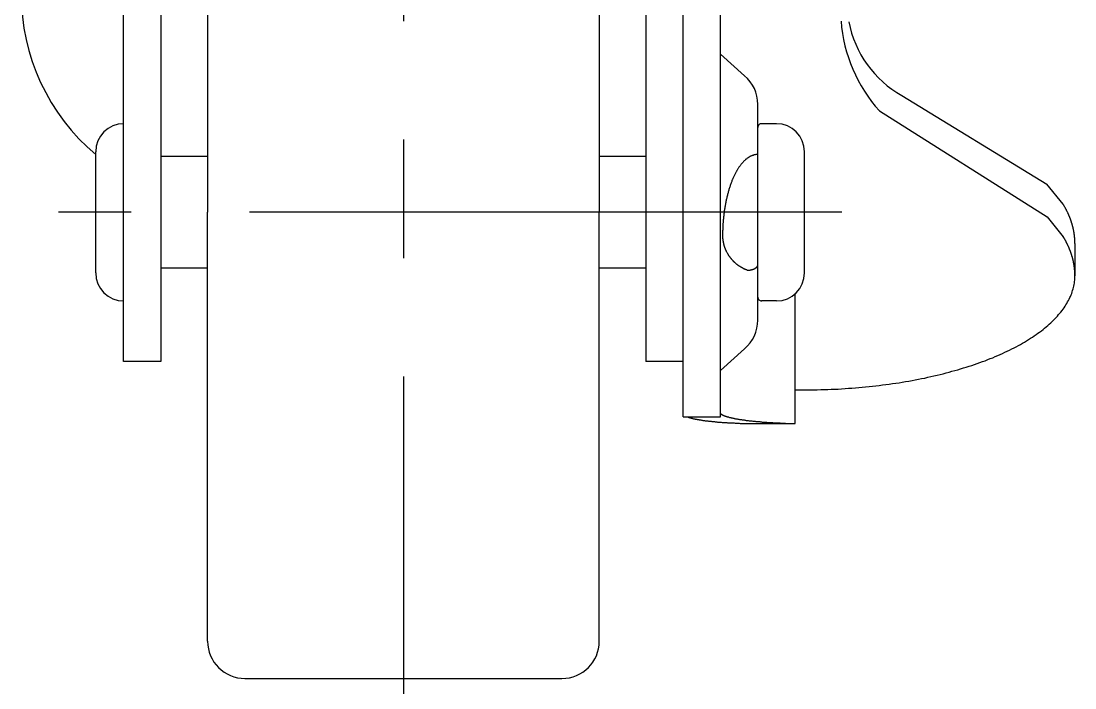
# Model space of a CAD drawing. Extents: x -117 to 48, y -60 to 150.
# Drawn here: x -114.5 to -58, y -25.5 to 10.3 of the extents above; entities that cross this region are included whole.
import ezdxf

# ---------------------------------------------------------------- set-up
doc = ezdxf.new("R2010")
doc.units = 0
doc.linetypes.add('CENTER', pattern=[50.8, 31.75, -6.35, 6.35, -6.35])
doc.layers.get('0').update_dxf_attribs({"linetype": 'CONTINUOUS'})
doc.layers.add('CENTER', color=1, linetype='CENTER')

msp = doc.modelspace()

# ---------------------------------------------------------------- linework, layer by layer
at = {"color": 7, "linetype": 'CONTINUOUS'}
for p, q in [((-109, -8), (-109, 27.84)), ((-107, 27.84), (-107, -8)), ((-79, -10.961), (-79, 27.84)), ((-104.5, 23), (-104.5, 0)), ((-83.5, 23), (-83.5, 0)), ((-77, -10.961), (-77, 20.209)), ((-81, 13.845), (-81, -8)), ((-77, 8.484), (-75.714, 7.322)), ((-67.272, 6.256), (-59.51, 1.502)), ((-75, 3.1), (-75, 5.79)), ((-68.481, 5.433), (-59.491, -0.248)), ((-74, 4.75), (-74.8, 4.75)), ((-110.5, -3.25), (-110.5, 3.25)), ((-104.5, 3), (-107, 3)), ((-81, 3), (-83.5, 3)), ((-75, -5.785), (-75, 3.1)), ((-72.5, -3.25), (-72.5, 3.25)), ((-77, -2.135), (-77, 2.135)), ((-58.632, 0.435), (-59.51, 1.502)), ((-104.5, -22.997), (-104.5, 0)), ((-83.5, -22.997), (-83.5, 0)), ((-59.491, -0.248), (-58.623, -1.315)), ((-58, -1.668), (-58, -3.4)), ((-104.5, -3), (-107, -3)), ((-81, -3), (-83.5, -3)), ((-73, -11.323), (-73, -4.368)), ((-74, -4.75), (-74.8, -4.75)), ((-77, -8.485), (-75.714, -7.318)), ((-107, -8), (-109, -8)), ((-79, -8), (-81, -8)), ((-79, -8), (-81, -8)), ((-79, -10.961), (-77, -10.961)), ((-75, -11.323), (-73, -11.323)), ((-102.5, -24.997), (-85.5, -24.997))]:
    msp.add_line(p, q, dxfattribs=at)
for points in [[(-75, 3.095, 0), (-75.023, 3.095, 0), (-75.047, 3.095, 0), (-75.07, 3.095, 0), (-75.093, 3.095, 0), (-75.116, 3.095, 0), (-75.139, 3.085, 0), (-75.163, 3.085, 0), (-75.186, 3.075, 0), (-75.209, 3.075, 0), (-75.232, 3.065, 0), (-75.255, 3.055, 0), (-75.278, 3.055, 0), (-75.301, 3.045, 0), (-75.324, 3.035, 0), (-75.346, 3.025, 0), (-75.369, 3.015, 0), (-75.392, 3.005, 0), (-75.415, 2.995, 0), (-75.437, 2.985, 0), (-75.46, 2.965, 0), (-75.482, 2.955, 0), (-75.505, 2.945, 0), (-75.527, 2.925, 0), (-75.549, 2.905, 0), (-75.572, 2.895, 0), (-75.594, 2.875, 0), (-75.616, 2.855, 0), (-75.638, 2.845, 0), (-75.659, 2.825, 0), (-75.681, 2.805, 0), (-75.703, 2.785, 0), (-75.724, 2.765, 0), (-75.746, 2.745, 0), (-75.767, 2.725, 0), (-75.788, 2.695, 0), (-75.809, 2.675, 0), (-75.83, 2.655, 0), (-75.851, 2.625, 0), (-75.871, 2.605, 0), (-75.892, 2.575, 0), (-75.912, 2.555, 0), (-75.933, 2.525, 0), (-75.953, 2.495, 0), (-75.973, 2.475, 0), (-75.993, 2.445, 0), (-76.012, 2.415, 0), (-76.032, 2.385, 0), (-76.051, 2.355, 0), (-76.07, 2.325, 0), (-76.09, 2.295, 0), (-76.108, 2.265, 0), (-76.127, 2.235, 0), (-76.146, 2.195, 0), (-76.164, 2.165, 0), (-76.182, 2.135, 0), (-76.2, 2.095, 0), (-76.218, 2.065, 0), (-76.236, 2.025, 0), (-76.253, 1.995, 0), (-76.271, 1.955, 0), (-76.288, 1.925, 0), (-76.305, 1.885, 0), (-76.321, 1.845, 0), (-76.338, 1.805, 0), (-76.354, 1.765, 0), (-76.37, 1.735, 0), (-76.386, 1.695, 0), (-76.402, 1.655, 0), (-76.417, 1.615, 0), (-76.433, 1.575, 0), (-76.448, 1.525, 0), (-76.463, 1.485, 0), (-76.477, 1.445, 0), (-76.492, 1.405, 0), (-76.506, 1.365, 0), (-76.52, 1.315, 0), (-76.533, 1.275, 0), (-76.547, 1.225, 0), (-76.56, 1.185, 0), (-76.573, 1.135, 0), (-76.586, 1.095, 0), (-76.599, 1.045, 0), (-76.611, 1.005, 0), (-76.623, 0.955, 0), (-76.635, 0.915, 0), (-76.646, 0.865, 0), (-76.658, 0.815, 0), (-76.669, 0.765, 0), (-76.679, 0.725, 0), (-76.69, 0.675, 0), (-76.7, 0.625, 0), (-76.71, 0.575, 0), (-76.72, 0.525, 0), (-76.73, 0.475, 0), (-76.739, 0.425, 0), (-76.748, 0.375, 0), (-76.757, 0.325, 0), (-76.765, 0.275, 0), (-76.773, 0.225, 0), (-76.781, 0.175, 0), (-76.789, 0.125, 0), (-76.797, 0.075, 0), (-76.804, 0.025, 0), (-76.811, -0.035, 0), (-76.817, -0.085, 0), (-76.824, -0.135, 0), (-76.83, -0.185, 0), (-76.835, -0.235, 0), (-76.841, -0.295, 0), (-76.846, -0.345, 0), (-76.851, -0.395, 0), (-76.856, -0.445, 0), (-76.86, -0.505, 0), (-76.864, -0.555, 0), (-76.868, -0.605, 0), (-76.872, -0.665, 0), (-76.875, -0.715, 0), (-76.878, -0.775, 0), (-76.881, -0.825, 0), (-76.883, -0.875, 0), (-76.885, -0.935, 0), (-76.887, -0.985, 0), (-76.888, -1.035, 0), (-76.89, -1.095, 0), (-76.891, -1.145, 0), (-76.891, -1.205, 0), (-76.892, -1.255, 0), (-76.892, -1.315, 0)], [(-58, -1.665, 0), (-58, -1.655, 0), (-58, -1.635, 0), (-58.001, -1.615, 0), (-58.001, -1.605, 0), (-58.001, -1.585, 0), (-58.002, -1.565, 0), (-58.002, -1.555, 0), (-58.003, -1.535, 0), (-58.003, -1.515, 0), (-58.004, -1.505, 0), (-58.005, -1.485, 0), (-58.006, -1.465, 0), (-58.007, -1.455, 0), (-58.008, -1.435, 0), (-58.009, -1.415, 0), (-58.01, -1.405, 0), (-58.011, -1.385, 0), (-58.013, -1.365, 0), (-58.014, -1.355, 0), (-58.016, -1.335, 0), (-58.017, -1.315, 0), (-58.019, -1.295, 0), (-58.021, -1.285, 0), (-58.023, -1.265, 0), (-58.025, -1.245, 0), (-58.027, -1.235, 0), (-58.029, -1.215, 0), (-58.031, -1.195, 0), (-58.033, -1.185, 0), (-58.035, -1.165, 0), (-58.038, -1.145, 0), (-58.04, -1.135, 0), (-58.043, -1.115, 0), (-58.045, -1.095, 0), (-58.048, -1.085, 0), (-58.051, -1.065, 0), (-58.054, -1.045, 0), (-58.056, -1.035, 0), (-58.059, -1.015, 0), (-58.062, -0.995, 0), (-58.066, -0.985, 0), (-58.069, -0.965, 0), (-58.072, -0.945, 0), (-58.076, -0.935, 0), (-58.079, -0.915, 0), (-58.083, -0.895, 0), (-58.086, -0.885, 0), (-58.09, -0.865, 0), (-58.094, -0.845, 0), (-58.097, -0.835, 0), (-58.101, -0.815, 0), (-58.105, -0.805, 0), (-58.109, -0.785, 0), (-58.114, -0.765, 0), (-58.118, -0.755, 0), (-58.122, -0.735, 0), (-58.127, -0.715, 0), (-58.131, -0.705, 0), (-58.136, -0.685, 0), (-58.14, -0.665, 0), (-58.145, -0.655, 0), (-58.15, -0.635, 0), (-58.154, -0.615, 0), (-58.159, -0.605, 0), (-58.164, -0.585, 0), (-58.169, -0.565, 0), (-58.175, -0.555, 0), (-58.18, -0.535, 0), (-58.185, -0.515, 0), (-58.191, -0.505, 0), (-58.196, -0.485, 0), (-58.202, -0.475, 0), (-58.207, -0.455, 0), (-58.213, -0.435, 0), (-58.219, -0.425, 0), (-58.224, -0.405, 0), (-58.23, -0.385, 0), (-58.236, -0.375, 0), (-58.242, -0.355, 0), (-58.249, -0.335, 0), (-58.255, -0.325, 0), (-58.261, -0.305, 0), (-58.267, -0.295, 0), (-58.274, -0.275, 0), (-58.28, -0.255, 0), (-58.287, -0.245, 0), (-58.294, -0.225, 0), (-58.3, -0.205, 0), (-58.307, -0.195, 0), (-58.314, -0.175, 0), (-58.321, -0.165, 0), (-58.328, -0.145, 0), (-58.335, -0.125, 0), (-58.343, -0.115, 0), (-58.35, -0.095, 0), (-58.357, -0.075, 0), (-58.365, -0.065, 0), (-58.372, -0.045, 0), (-58.38, -0.035, 0), (-58.387, -0.015, 0), (-58.395, 0.005, 0), (-58.403, 0.015, 0), (-58.411, 0.035, 0), (-58.419, 0.045, 0), (-58.427, 0.065, 0), (-58.435, 0.085, 0), (-58.443, 0.095, 0), (-58.451, 0.115, 0), (-58.46, 0.125, 0), (-58.468, 0.145, 0), (-58.477, 0.165, 0), (-58.485, 0.175, 0), (-58.494, 0.195, 0), (-58.502, 0.205, 0), (-58.511, 0.225, 0), (-58.52, 0.245, 0), (-58.529, 0.255, 0), (-58.538, 0.275, 0), (-58.547, 0.285, 0), (-58.556, 0.305, 0), (-58.565, 0.325, 0), (-58.575, 0.335, 0), (-58.584, 0.355, 0), (-58.593, 0.365, 0), (-58.603, 0.385, 0), (-58.613, 0.395, 0), (-58.622, 0.415, 0), (-58.632, 0.435, 0)], [(-76.893, -1.275, 0), (-76.893, -1.285, 0), (-76.892, -1.305, 0), (-76.891, -1.325, 0), (-76.89, -1.345, 0), (-76.889, -1.365, 0), (-76.888, -1.385, 0), (-76.886, -1.405, 0), (-76.884, -1.425, 0), (-76.882, -1.445, 0), (-76.88, -1.455, 0), (-76.878, -1.475, 0), (-76.875, -1.495, 0), (-76.872, -1.515, 0), (-76.869, -1.535, 0), (-76.866, -1.555, 0), (-76.863, -1.575, 0), (-76.859, -1.595, 0), (-76.856, -1.605, 0), (-76.852, -1.625, 0), (-76.848, -1.645, 0), (-76.844, -1.665, 0), (-76.839, -1.685, 0), (-76.835, -1.705, 0), (-76.83, -1.725, 0), (-76.825, -1.735, 0), (-76.82, -1.755, 0), (-76.815, -1.775, 0), (-76.809, -1.795, 0), (-76.803, -1.815, 0), (-76.798, -1.825, 0), (-76.792, -1.845, 0), (-76.785, -1.865, 0), (-76.779, -1.885, 0), (-76.772, -1.905, 0), (-76.766, -1.925, 0), (-76.759, -1.935, 0), (-76.752, -1.955, 0), (-76.744, -1.975, 0), (-76.737, -1.995, 0), (-76.729, -2.005, 0), (-76.722, -2.025, 0), (-76.714, -2.045, 0), (-76.706, -2.065, 0), (-76.697, -2.075, 0), (-76.689, -2.095, 0), (-76.68, -2.115, 0), (-76.671, -2.125, 0), (-76.663, -2.145, 0), (-76.653, -2.165, 0), (-76.644, -2.185, 0), (-76.635, -2.195, 0), (-76.625, -2.215, 0), (-76.615, -2.235, 0), (-76.605, -2.245, 0), (-76.595, -2.265, 0), (-76.585, -2.275, 0), (-76.575, -2.295, 0), (-76.564, -2.315, 0), (-76.553, -2.325, 0), (-76.543, -2.345, 0), (-76.531, -2.355, 0), (-76.52, -2.375, 0), (-76.509, -2.395, 0), (-76.498, -2.405, 0), (-76.486, -2.425, 0), (-76.474, -2.435, 0), (-76.462, -2.455, 0), (-76.45, -2.465, 0), (-76.438, -2.485, 0), (-76.426, -2.495, 0), (-76.413, -2.515, 0), (-76.4, -2.525, 0), (-76.388, -2.535, 0), (-76.375, -2.555, 0), (-76.362, -2.565, 0), (-76.349, -2.585, 0), (-76.335, -2.595, 0), (-76.322, -2.615, 0), (-76.308, -2.625, 0), (-76.295, -2.635, 0), (-76.281, -2.655, 0), (-76.267, -2.665, 0), (-76.253, -2.675, 0), (-76.238, -2.695, 0), (-76.224, -2.705, 0), (-76.21, -2.715, 0), (-76.195, -2.725, 0), (-76.18, -2.745, 0), (-76.166, -2.755, 0), (-76.151, -2.765, 0), (-76.136, -2.775, 0), (-76.12, -2.785, 0), (-76.105, -2.805, 0), (-76.09, -2.815, 0), (-76.074, -2.825, 0), (-76.059, -2.835, 0), (-76.043, -2.845, 0), (-76.027, -2.855, 0), (-76.011, -2.865, 0), (-75.995, -2.875, 0), (-75.979, -2.885, 0), (-75.963, -2.895, 0), (-75.947, -2.905, 0), (-75.93, -2.915, 0), (-75.914, -2.925, 0), (-75.897, -2.935, 0), (-75.881, -2.945, 0), (-75.864, -2.955, 0), (-75.847, -2.965, 0), (-75.83, -2.975, 0), (-75.813, -2.985, 0), (-75.796, -2.995, 0), (-75.779, -3.005, 0), (-75.762, -3.015, 0), (-75.744, -3.015, 0), (-75.727, -3.025, 0), (-75.71, -3.035, 0), (-75.692, -3.045, 0), (-75.674, -3.055, 0), (-75.657, -3.055, 0), (-75.639, -3.065, 0), (-75.621, -3.075, 0), (-75.603, -3.075, 0), (-75.586, -3.085, 0), (-75.568, -3.095, 0), (-75.55, -3.095, 0), (-75.531, -3.105, 0), (-75.513, -3.115, 0)], [(-58, -3.405, 0), (-58, -3.385, 0), (-58, -3.365, 0), (-58.001, -3.355, 0), (-58.001, -3.335, 0), (-58.001, -3.315, 0), (-58.002, -3.305, 0), (-58.002, -3.285, 0), (-58.003, -3.265, 0), (-58.003, -3.255, 0), (-58.004, -3.235, 0), (-58.005, -3.215, 0), (-58.006, -3.205, 0), (-58.007, -3.185, 0), (-58.008, -3.165, 0), (-58.009, -3.155, 0), (-58.01, -3.135, 0), (-58.011, -3.115, 0), (-58.013, -3.105, 0), (-58.014, -3.085, 0), (-58.016, -3.065, 0), (-58.017, -3.055, 0), (-58.019, -3.035, 0), (-58.021, -3.015, 0), (-58.022, -3.005, 0), (-58.024, -2.985, 0), (-58.026, -2.965, 0), (-58.028, -2.955, 0), (-58.03, -2.935, 0), (-58.033, -2.915, 0), (-58.035, -2.905, 0), (-58.037, -2.885, 0), (-58.04, -2.865, 0), (-58.042, -2.855, 0), (-58.045, -2.835, 0), (-58.047, -2.815, 0), (-58.05, -2.805, 0), (-58.053, -2.785, 0), (-58.056, -2.765, 0), (-58.059, -2.755, 0), (-58.062, -2.735, 0), (-58.065, -2.715, 0), (-58.068, -2.705, 0), (-58.071, -2.685, 0), (-58.074, -2.675, 0), (-58.078, -2.655, 0), (-58.081, -2.635, 0), (-58.085, -2.625, 0), (-58.089, -2.605, 0), (-58.092, -2.585, 0), (-58.096, -2.575, 0), (-58.1, -2.555, 0), (-58.104, -2.535, 0), (-58.108, -2.525, 0), (-58.112, -2.505, 0), (-58.116, -2.485, 0), (-58.12, -2.475, 0), (-58.125, -2.455, 0), (-58.129, -2.435, 0), (-58.134, -2.425, 0), (-58.138, -2.405, 0), (-58.143, -2.395, 0), (-58.148, -2.375, 0), (-58.152, -2.355, 0), (-58.157, -2.345, 0), (-58.162, -2.325, 0), (-58.167, -2.305, 0), (-58.172, -2.295, 0), (-58.177, -2.275, 0), (-58.183, -2.255, 0), (-58.188, -2.245, 0), (-58.193, -2.225, 0), (-58.199, -2.215, 0), (-58.204, -2.195, 0), (-58.21, -2.175, 0), (-58.216, -2.165, 0), (-58.221, -2.145, 0), (-58.227, -2.125, 0), (-58.233, -2.115, 0), (-58.239, -2.095, 0), (-58.245, -2.085, 0), (-58.251, -2.065, 0), (-58.257, -2.045, 0), (-58.264, -2.035, 0), (-58.27, -2.015, 0), (-58.277, -1.995, 0), (-58.283, -1.985, 0), (-58.29, -1.965, 0), (-58.296, -1.955, 0), (-58.303, -1.935, 0), (-58.31, -1.915, 0), (-58.317, -1.905, 0), (-58.324, -1.885, 0), (-58.331, -1.875, 0), (-58.338, -1.855, 0), (-58.345, -1.835, 0), (-58.352, -1.825, 0), (-58.36, -1.805, 0), (-58.367, -1.795, 0), (-58.374, -1.775, 0), (-58.382, -1.755, 0), (-58.39, -1.745, 0), (-58.397, -1.725, 0), (-58.405, -1.715, 0), (-58.413, -1.695, 0), (-58.421, -1.675, 0), (-58.429, -1.665, 0), (-58.437, -1.645, 0), (-58.445, -1.635, 0), (-58.453, -1.615, 0), (-58.461, -1.595, 0), (-58.47, -1.585, 0), (-58.478, -1.565, 0), (-58.487, -1.555, 0), (-58.495, -1.535, 0), (-58.504, -1.515, 0), (-58.513, -1.505, 0), (-58.522, -1.485, 0), (-58.53, -1.475, 0), (-58.539, -1.455, 0), (-58.548, -1.445, 0), (-58.557, -1.425, 0), (-58.567, -1.405, 0), (-58.576, -1.395, 0), (-58.585, -1.375, 0), (-58.595, -1.365, 0), (-58.604, -1.345, 0), (-58.614, -1.335, 0), (-58.623, -1.315, 0)], [(-75.553, -3.105, 0), (-75.546, -3.105, 0), (-75.539, -3.105, 0), (-75.533, -3.105, 0), (-75.526, -3.105, 0), (-75.519, -3.095, 0), (-75.512, -3.095, 0), (-75.506, -3.095, 0), (-75.499, -3.095, 0), (-75.492, -3.095, 0), (-75.485, -3.095, 0), (-75.479, -3.095, 0), (-75.472, -3.095, 0), (-75.465, -3.095, 0), (-75.459, -3.095, 0), (-75.452, -3.095, 0), (-75.445, -3.095, 0), (-75.439, -3.095, 0), (-75.432, -3.095, 0), (-75.425, -3.095, 0), (-75.419, -3.095, 0), (-75.412, -3.095, 0), (-75.406, -3.095, 0), (-75.399, -3.085, 0), (-75.393, -3.085, 0), (-75.386, -3.085, 0), (-75.38, -3.085, 0), (-75.373, -3.085, 0), (-75.367, -3.085, 0), (-75.361, -3.085, 0), (-75.354, -3.085, 0), (-75.348, -3.085, 0), (-75.342, -3.075, 0), (-75.336, -3.075, 0), (-75.329, -3.075, 0), (-75.323, -3.075, 0), (-75.317, -3.075, 0), (-75.311, -3.075, 0), (-75.305, -3.075, 0), (-75.299, -3.065, 0), (-75.293, -3.065, 0), (-75.287, -3.065, 0), (-75.281, -3.065, 0), (-75.275, -3.065, 0), (-75.269, -3.055, 0), (-75.263, -3.055, 0), (-75.258, -3.055, 0), (-75.252, -3.055, 0), (-75.246, -3.055, 0), (-75.241, -3.055, 0), (-75.235, -3.045, 0), (-75.23, -3.045, 0), (-75.224, -3.045, 0), (-75.219, -3.045, 0), (-75.213, -3.035, 0), (-75.208, -3.035, 0), (-75.203, -3.035, 0), (-75.197, -3.035, 0), (-75.192, -3.035, 0), (-75.187, -3.025, 0), (-75.182, -3.025, 0), (-75.177, -3.025, 0), (-75.172, -3.025, 0), (-75.167, -3.015, 0), (-75.162, -3.015, 0), (-75.158, -3.015, 0), (-75.153, -3.015, 0), (-75.148, -3.005, 0), (-75.144, -3.005, 0), (-75.139, -3.005, 0), (-75.135, -3.005, 0), (-75.13, -2.995, 0), (-75.126, -2.995, 0), (-75.122, -2.995, 0), (-75.117, -2.985, 0), (-75.113, -2.985, 0), (-75.109, -2.985, 0), (-75.105, -2.985, 0), (-75.101, -2.975, 0), (-75.097, -2.975, 0), (-75.094, -2.975, 0), (-75.09, -2.965, 0), (-75.086, -2.965, 0), (-75.083, -2.965, 0), (-75.079, -2.965, 0), (-75.076, -2.955, 0), (-75.072, -2.955, 0), (-75.069, -2.955, 0), (-75.066, -2.945, 0), (-75.062, -2.945, 0), (-75.059, -2.945, 0), (-75.056, -2.935, 0), (-75.053, -2.935, 0), (-75.051, -2.935, 0), (-75.048, -2.925, 0), (-75.045, -2.925, 0), (-75.042, -2.925, 0), (-75.04, -2.915, 0), (-75.037, -2.915, 0), (-75.035, -2.915, 0), (-75.033, -2.905, 0), (-75.03, -2.905, 0), (-75.028, -2.905, 0), (-75.026, -2.895, 0), (-75.024, -2.895, 0), (-75.022, -2.895, 0), (-75.02, -2.885, 0), (-75.019, -2.885, 0), (-75.017, -2.885, 0), (-75.015, -2.875, 0), (-75.014, -2.875, 0), (-75.012, -2.875, 0), (-75.011, -2.865, 0), (-75.01, -2.865, 0), (-75.008, -2.855, 0), (-75.007, -2.855, 0), (-75.006, -2.855, 0), (-75.005, -2.845, 0), (-75.004, -2.845, 0), (-75.004, -2.845, 0), (-75.003, -2.835, 0), (-75.002, -2.835, 0), (-75.002, -2.835, 0), (-75.001, -2.825, 0), (-75.001, -2.825, 0), (-75.001, -2.825, 0), (-75, -2.815, 0), (-75, -2.815, 0), (-75, -2.805, 0)], [(-73, -9.515, 0), (-72.934, -9.515, 0), (-72.747, -9.515, 0), (-72.56, -9.515, 0), (-72.373, -9.515, 0), (-72.186, -9.515, 0), (-71.999, -9.515, 0), (-71.812, -9.515, 0), (-71.625, -9.505, 0), (-71.438, -9.505, 0), (-71.251, -9.495, 0), (-71.065, -9.485, 0), (-70.879, -9.485, 0), (-70.693, -9.475, 0), (-70.507, -9.465, 0), (-70.322, -9.445, 0), (-70.137, -9.435, 0), (-69.953, -9.425, 0), (-69.769, -9.405, 0), (-69.585, -9.395, 0), (-69.402, -9.375, 0), (-69.219, -9.365, 0), (-69.037, -9.345, 0), (-68.856, -9.325, 0), (-68.675, -9.305, 0), (-68.495, -9.285, 0), (-68.315, -9.255, 0), (-68.136, -9.235, 0), (-67.958, -9.215, 0), (-67.781, -9.185, 0), (-67.604, -9.155, 0), (-67.428, -9.135, 0), (-67.254, -9.105, 0), (-67.08, -9.075, 0), (-66.906, -9.045, 0), (-66.734, -9.015, 0), (-66.563, -8.985, 0), (-66.393, -8.945, 0), (-66.223, -8.915, 0), (-66.055, -8.885, 0), (-65.888, -8.845, 0), (-65.722, -8.805, 0), (-65.557, -8.775, 0), (-65.393, -8.735, 0), (-65.231, -8.695, 0), (-65.069, -8.655, 0), (-64.909, -8.615, 0), (-64.75, -8.575, 0), (-64.593, -8.525, 0), (-64.437, -8.485, 0), (-64.282, -8.445, 0), (-64.128, -8.395, 0), (-63.976, -8.345, 0), (-63.825, -8.305, 0), (-63.676, -8.255, 0), (-63.528, -8.205, 0), (-63.382, -8.155, 0), (-63.237, -8.105, 0), (-63.094, -8.055, 0), (-62.952, -8.005, 0), (-62.812, -7.955, 0), (-62.674, -7.895, 0), (-62.537, -7.845, 0), (-62.402, -7.795, 0), (-62.268, -7.735, 0), (-62.137, -7.675, 0), (-62.007, -7.625, 0), (-61.878, -7.565, 0), (-61.752, -7.505, 0), (-61.627, -7.445, 0), (-61.504, -7.385, 0), (-61.383, -7.325, 0), (-61.264, -7.265, 0), (-61.146, -7.205, 0), (-61.031, -7.145, 0), (-60.917, -7.085, 0), (-60.806, -7.015, 0), (-60.696, -6.955, 0), (-60.588, -6.885, 0), (-60.483, -6.825, 0), (-60.379, -6.755, 0), (-60.277, -6.695, 0), (-60.177, -6.625, 0), (-60.08, -6.555, 0), (-59.984, -6.485, 0), (-59.891, -6.425, 0), (-59.799, -6.355, 0), (-59.71, -6.285, 0), (-59.623, -6.215, 0), (-59.538, -6.145, 0), (-59.455, -6.075, 0), (-59.375, -6.005, 0), (-59.296, -5.925, 0), (-59.22, -5.855, 0), (-59.146, -5.785, 0), (-59.074, -5.715, 0), (-59.004, -5.635, 0), (-58.937, -5.565, 0), (-58.872, -5.485, 0), (-58.809, -5.415, 0), (-58.749, -5.345, 0), (-58.691, -5.265, 0), (-58.635, -5.195, 0), (-58.581, -5.115, 0), (-58.53, -5.035, 0), (-58.481, -4.965, 0), (-58.434, -4.885, 0), (-58.39, -4.805, 0), (-58.348, -4.735, 0), (-58.308, -4.655, 0), (-58.271, -4.575, 0), (-58.236, -4.505, 0), (-58.204, -4.425, 0), (-58.174, -4.345, 0), (-58.146, -4.265, 0), (-58.121, -4.185, 0), (-58.098, -4.105, 0), (-58.077, -4.035, 0), (-58.059, -3.955, 0), (-58.044, -3.875, 0), (-58.03, -3.795, 0), (-58.02, -3.715, 0), (-58.011, -3.635, 0), (-58.005, -3.555, 0), (-58.001, -3.475, 0), (-58, -3.405, 0)], [(-78.788, -10.961, 0), (-78.783, -10.965, 0), (-78.768, -10.975, 0), (-78.752, -10.975, 0), (-78.736, -10.985, 0), (-78.72, -10.985, 0), (-78.702, -10.995, 0), (-78.685, -10.995, 0), (-78.666, -11.005, 0), (-78.648, -11.015, 0), (-78.628, -11.015, 0), (-78.608, -11.025, 0), (-78.588, -11.025, 0), (-78.567, -11.035, 0), (-78.546, -11.035, 0), (-78.524, -11.045, 0), (-78.502, -11.055, 0), (-78.479, -11.055, 0), (-78.455, -11.065, 0), (-78.432, -11.065, 0), (-78.407, -11.075, 0), (-78.382, -11.075, 0), (-78.357, -11.085, 0), (-78.331, -11.085, 0), (-78.305, -11.095, 0), (-78.278, -11.095, 0), (-78.251, -11.105, 0), (-78.224, -11.105, 0), (-78.196, -11.115, 0), (-78.167, -11.115, 0), (-78.138, -11.125, 0), (-78.109, -11.125, 0), (-78.079, -11.135, 0), (-78.048, -11.135, 0), (-78.018, -11.145, 0), (-77.986, -11.145, 0), (-77.955, -11.155, 0), (-77.923, -11.155, 0), (-77.89, -11.165, 0), (-77.857, -11.165, 0), (-77.824, -11.175, 0), (-77.791, -11.175, 0), (-77.757, -11.185, 0), (-77.722, -11.185, 0), (-77.687, -11.185, 0), (-77.652, -11.195, 0), (-77.616, -11.195, 0), (-77.58, -11.205, 0), (-77.544, -11.205, 0), (-77.507, -11.205, 0), (-77.47, -11.215, 0), (-77.433, -11.215, 0), (-77.395, -11.225, 0), (-77.357, -11.225, 0), (-77.319, -11.225, 0), (-77.28, -11.235, 0), (-77.241, -11.235, 0), (-77.201, -11.235, 0), (-77.162, -11.245, 0), (-77.122, -11.245, 0), (-77.081, -11.245, 0), (-77.041, -11.255, 0), (-77, -11.255, 0), (-76.959, -11.255, 0), (-76.917, -11.265, 0), (-76.875, -11.265, 0), (-76.833, -11.265, 0), (-76.791, -11.275, 0), (-76.749, -11.275, 0), (-76.706, -11.275, 0), (-76.663, -11.275, 0), (-76.62, -11.285, 0), (-76.576, -11.285, 0), (-76.532, -11.285, 0), (-76.489, -11.285, 0), (-76.444, -11.295, 0), (-76.4, -11.295, 0), (-76.356, -11.295, 0), (-76.311, -11.295, 0), (-76.266, -11.295, 0), (-76.221, -11.305, 0), (-76.176, -11.305, 0), (-76.13, -11.305, 0), (-76.085, -11.305, 0), (-76.039, -11.305, 0), (-75.993, -11.305, 0), (-75.947, -11.315, 0), (-75.901, -11.315, 0), (-75.854, -11.315, 0), (-75.808, -11.315, 0), (-75.761, -11.315, 0), (-75.715, -11.315, 0), (-75.668, -11.315, 0), (-75.621, -11.315, 0), (-75.574, -11.315, 0), (-75.527, -11.315, 0), (-75.48, -11.325, 0), (-75.433, -11.325, 0), (-75.386, -11.325, 0), (-75.339, -11.325, 0), (-75.291, -11.325, 0), (-75.244, -11.325, 0), (-75.196, -11.325, 0), (-75.149, -11.325, 0), (-75.102, -11.325, 0), (-75.054, -11.325, 0), (-75.007, -11.325, 0)], [(-77, -10.793, 0), (-76.999, -10.795, 0), (-76.992, -10.795, 0), (-76.985, -10.805, 0), (-76.978, -10.815, 0), (-76.969, -10.815, 0), (-76.96, -10.825, 0), (-76.951, -10.835, 0), (-76.941, -10.835, 0), (-76.93, -10.845, 0), (-76.919, -10.855, 0), (-76.907, -10.855, 0), (-76.895, -10.865, 0), (-76.882, -10.875, 0), (-76.868, -10.875, 0), (-76.854, -10.885, 0), (-76.839, -10.895, 0), (-76.824, -10.895, 0), (-76.808, -10.905, 0), (-76.792, -10.915, 0), (-76.775, -10.915, 0), (-76.757, -10.925, 0), (-76.739, -10.925, 0), (-76.72, -10.935, 0), (-76.701, -10.945, 0), (-76.681, -10.945, 0), (-76.661, -10.955, 0), (-76.64, -10.965, 0), (-76.618, -10.965, 0), (-76.596, -10.975, 0), (-76.574, -10.975, 0), (-76.55, -10.985, 0), (-76.527, -10.995, 0), (-76.503, -10.995, 0), (-76.478, -11.005, 0), (-76.453, -11.005, 0), (-76.427, -11.015, 0), (-76.401, -11.025, 0), (-76.374, -11.025, 0), (-76.346, -11.035, 0), (-76.319, -11.035, 0), (-76.29, -11.045, 0), (-76.261, -11.055, 0), (-76.232, -11.055, 0), (-76.202, -11.065, 0), (-76.172, -11.065, 0), (-76.141, -11.075, 0), (-76.11, -11.075, 0), (-76.079, -11.085, 0), (-76.046, -11.095, 0), (-76.014, -11.095, 0), (-75.981, -11.105, 0), (-75.947, -11.105, 0), (-75.913, -11.115, 0), (-75.879, -11.115, 0), (-75.844, -11.125, 0), (-75.809, -11.125, 0), (-75.773, -11.135, 0), (-75.737, -11.135, 0), (-75.701, -11.145, 0), (-75.664, -11.145, 0), (-75.626, -11.155, 0), (-75.589, -11.155, 0), (-75.551, -11.165, 0), (-75.512, -11.165, 0), (-75.473, -11.175, 0), (-75.434, -11.175, 0), (-75.394, -11.185, 0), (-75.354, -11.185, 0), (-75.314, -11.185, 0), (-75.273, -11.195, 0), (-75.232, -11.195, 0), (-75.191, -11.205, 0), (-75.149, -11.205, 0), (-75.107, -11.215, 0), (-75.065, -11.215, 0), (-75.022, -11.215, 0), (-74.98, -11.225, 0), (-74.936, -11.225, 0), (-74.893, -11.225, 0), (-74.849, -11.235, 0), (-74.805, -11.235, 0), (-74.761, -11.245, 0), (-74.716, -11.245, 0), (-74.671, -11.245, 0), (-74.626, -11.255, 0), (-74.581, -11.255, 0), (-74.535, -11.255, 0), (-74.489, -11.265, 0), (-74.443, -11.265, 0), (-74.397, -11.265, 0), (-74.35, -11.275, 0), (-74.304, -11.275, 0), (-74.257, -11.275, 0), (-74.21, -11.275, 0), (-74.162, -11.285, 0), (-74.115, -11.285, 0), (-74.067, -11.285, 0), (-74.02, -11.285, 0), (-73.972, -11.295, 0), (-73.924, -11.295, 0), (-73.875, -11.295, 0), (-73.827, -11.295, 0), (-73.779, -11.305, 0), (-73.73, -11.305, 0), (-73.681, -11.305, 0), (-73.633, -11.305, 0), (-73.584, -11.305, 0), (-73.535, -11.305, 0), (-73.486, -11.315, 0), (-73.437, -11.315, 0), (-73.387, -11.315, 0), (-73.338, -11.315, 0), (-73.289, -11.315, 0), (-73.239, -11.315, 0), (-73.19, -11.315, 0), (-73.141, -11.325, 0)]]:
    msp.add_polyline3d(points, dxfattribs=at)
for centre, radius, start, end in [((-103.212, 11.713), 11.288, 180, 229.7856), ((-62.44, 10.859), 8.12, 184.2662, 221.9262), ((-64.397, 11.338), 5.839, 191.1034, 240.5008), ((-77, 5.79), 2, 360, 50), ((-109, 3.25), 1.5, 90, 180), ((-74.8, 4.55), 0.2, 87.7954, 180), ((-74, 3.25), 1.5, 0, 90), ((-109, -3.25), 1.5, 180, 270), ((-74, -3.25), 1.5, 270, 0), ((-74.8, -4.55), 0.2, 180, 272.2046), ((-77, -5.785), 2, 310, 360), ((-102.5, -22.997), 2, 180, 270), ((-85.5, -22.997), 2, 270, 0)]:
    msp.add_arc(centre, radius, start, end, dxfattribs=at)
at = {"layer": 'CENTER', "color": 1, "linetype": 'CENTER'}
for p, q in [((-94, 42), (-94, -26.997)), ((-70.5, 0), (-112.5, 0))]:
    msp.add_line(p, q, dxfattribs=at)

doc.saveas('drawing.dxf')
